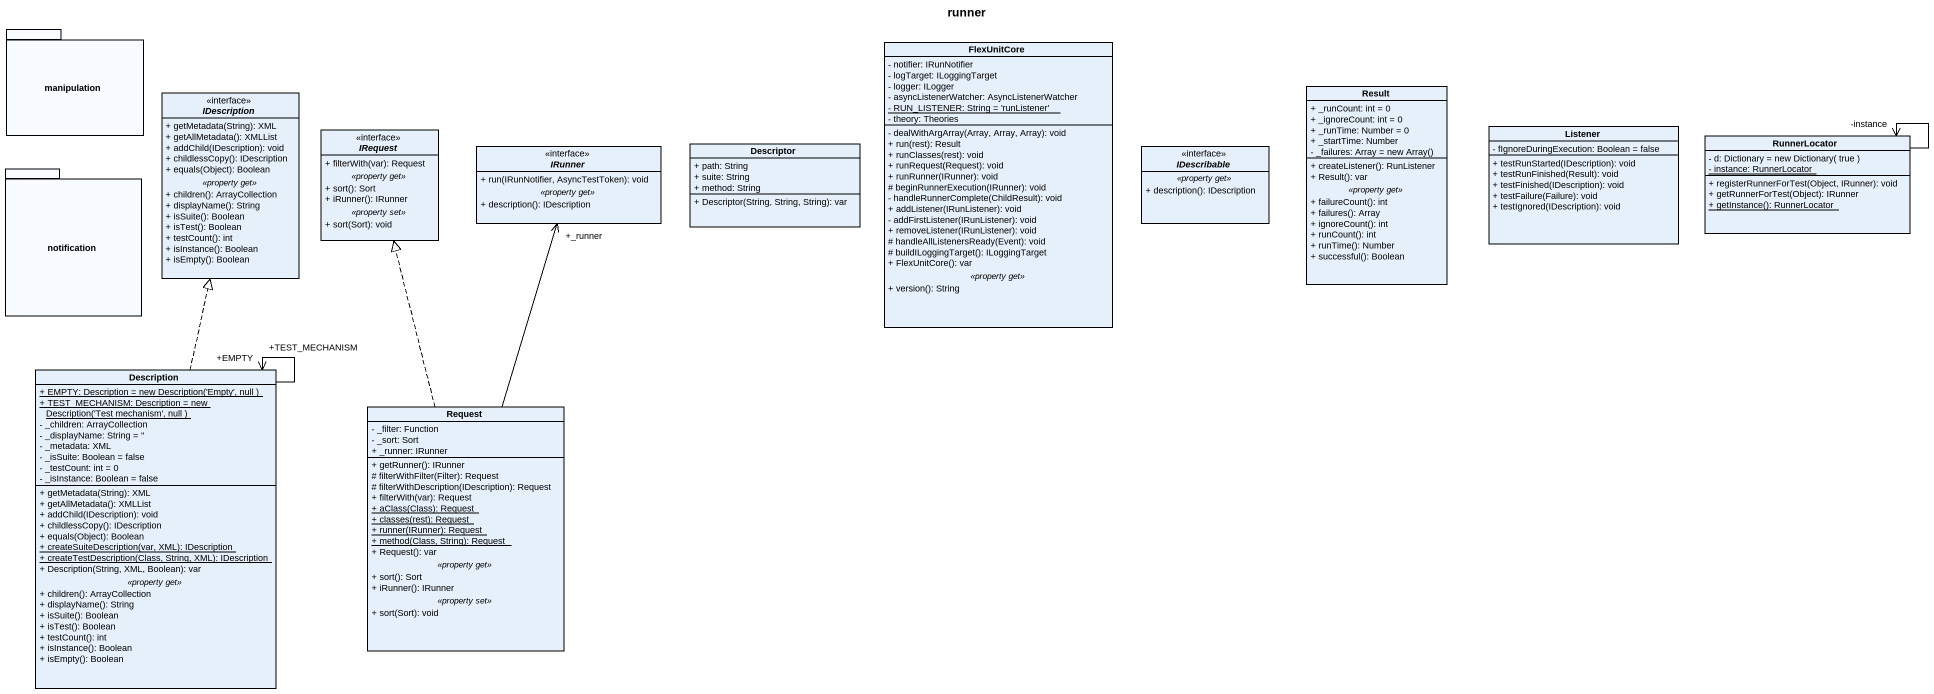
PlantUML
@startuml
title runner
hide circle
hide empty members
skinparam classAttributeIconSize 0
package manipulation {
}
class FlexUnitCore {
  - notifier: IRunNotifier
  - logTarget: ILoggingTarget
  - logger: ILogger
  - asyncListenerWatcher: AsyncListenerWatcher
  {static} - RUN_LISTENER: String = 'runListener'
  - theory: Theories
  --
  - dealWithArgArray(Array, Array, Array): void
  + run(rest): Result
  + runClasses(rest): void
  + runRequest(Request): void
  + runRunner(IRunner): void
  # beginRunnerExecution(IRunner): void
  - handleRunnerComplete(ChildResult): void
  + addListener(IRunListener): void
  - addFirstListener(IRunListener): void
  + removeListener(IRunListener): void
  # handleAllListenersReady(Event): void
  # buildILoggingTarget(): ILoggingTarget
  + FlexUnitCore(): var
  .. <<property get>> ..
  + version(): String
}
interface IDescription <<interface>> {
  + getMetadata(String): XML
  + getAllMetadata(): XMLList
  + addChild(IDescription): void
  + childlessCopy(): IDescription
  + equals(Object): Boolean
  .. <<property get>> ..
  + children(): ArrayCollection
  + displayName(): String
  + isSuite(): Boolean
  + isTest(): Boolean
  + testCount(): int
  + isInstance(): Boolean
  + isEmpty(): Boolean
}
class Result {
  + _runCount: int = 0
  + _ignoreCount: int = 0
  + _runTime: Number = 0
  + _startTime: Number
  {field} - _failures: Array = new Array()
  --
  + createListener(): RunListener
  + Result(): var
  .. <<property get>> ..
  + failureCount(): int
  + failures(): Array
  + ignoreCount(): int
  + runCount(): int
  + runTime(): Number
  + successful(): Boolean
}
interface IRequest <<interface>> {
  + filterWith(var): Request
  .. <<property get>> ..
  + sort(): Sort
  + iRunner(): IRunner
  .. <<property set>> ..
  + sort(Sort): void
}
interface IRunner <<interface>> {
  + run(IRunNotifier, AsyncTestToken): void
  .. <<property get>> ..
  + description(): IDescription
}
class Descriptor {
  + path: String
  + suite: String
  + method: String
  + Descriptor(String, String, String): var
}
interface IDescribable <<interface>> {
  .. <<property get>> ..
  + description(): IDescription
}
class Listener {
  - fIgnoreDuringExecution: Boolean = false
  + testRunStarted(IDescription): void
  + testRunFinished(Result): void
  + testFinished(IDescription): void
  + testFailure(Failure): void
  + testIgnored(IDescription): void
}
class RunnerLocator {
  {field} - d: Dictionary = new Dictionary( true )
  {static} - instance: RunnerLocator
  + registerRunnerForTest(Object, IRunner): void
  + getRunnerForTest(Object): IRunner
  {static} + getInstance(): RunnerLocator
}
package notification {
}
class Description {
  {static} {field} + EMPTY: Description = new Description('Empty', null )
  {static} {field} + TEST_MECHANISM: Description = new Description('Test mechanism', null )
  - _children: ArrayCollection
  - _displayName: String = ''
  - _metadata: XML
  - _isSuite: Boolean = false
  - _testCount: int = 0
  - _isInstance: Boolean = false
  --
  + getMetadata(String): XML
  + getAllMetadata(): XMLList
  + addChild(IDescription): void
  + childlessCopy(): IDescription
  + equals(Object): Boolean
  {static} + createSuiteDescription(var, XML): IDescription
  {static} + createTestDescription(Class, String, XML): IDescription
  + Description(String, XML, Boolean): var
  .. <<property get>> ..
  + children(): ArrayCollection
  + displayName(): String
  + isSuite(): Boolean
  + isTest(): Boolean
  + testCount(): int
  + isInstance(): Boolean
  + isEmpty(): Boolean
}
class Request {
  - _filter: Function
  - _sort: Sort
  + _runner: IRunner
  --
  + getRunner(): IRunner
  # filterWithFilter(Filter): Request
  # filterWithDescription(IDescription): Request
  + filterWith(var): Request
  {static} + aClass(Class): Request
  {static} + classes(rest): Request
  {static} + runner(IRunner): Request
  {static} + method(Class, String): Request
  + Request(): var
  .. <<property get>> ..
  + sort(): Sort
  + iRunner(): IRunner
  .. <<property set>> ..
  + sort(Sort): void
}
RunnerLocator --> "-instance" RunnerLocator
Description .up.|> IDescription
Description --> "+EMPTY" Description
Description --> "+TEST_MECHANISM" Description
Request .up.|> IRequest
Request -up-> "+_runner" IRunner
@enduml
